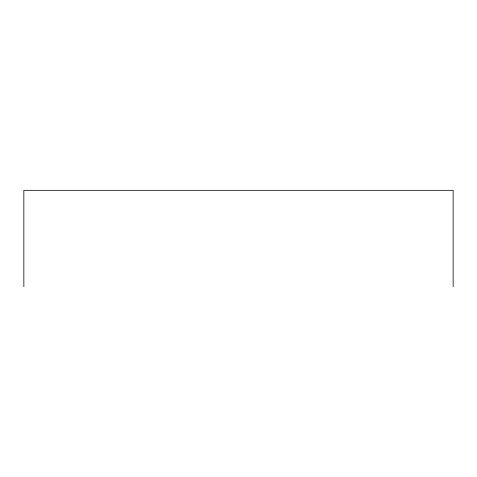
<?xml version="1.0" encoding="UTF-8"?>
<svg xmlns="http://www.w3.org/2000/svg" width="477" height="477" viewBox="0 0 477 477"><rect width="100%" height="100%" fill="white"/><g stroke="black" fill="none" stroke-linecap="round" stroke-linejoin="round"><path stroke-width="0.72" d="M453.15 286.677L453.15 190.323L23.85 190.323L23.85 286.677"/></g></svg>
